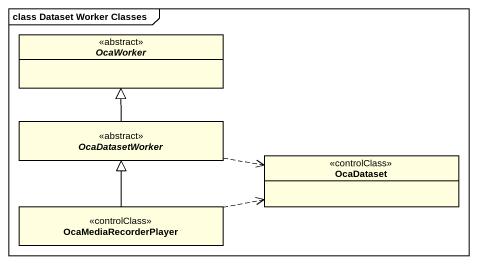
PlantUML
@startuml
mainframe class Dataset Worker Classes
hide circle
hide empty members
abstract class OcaWorker <<abstract>> #FFFFE0
abstract class OcaDatasetWorker <<abstract>> #FFFFE0
class OcaDataset <<controlClass>> #FFFFE0
class OcaMediaRecorderPlayer <<controlClass>> #FFFFE0
OcaDatasetWorker -up-|> OcaWorker
OcaDatasetWorker .right.> OcaDataset
OcaMediaRecorderPlayer -up-|> OcaDatasetWorker
OcaMediaRecorderPlayer .right.> OcaDataset
@enduml
